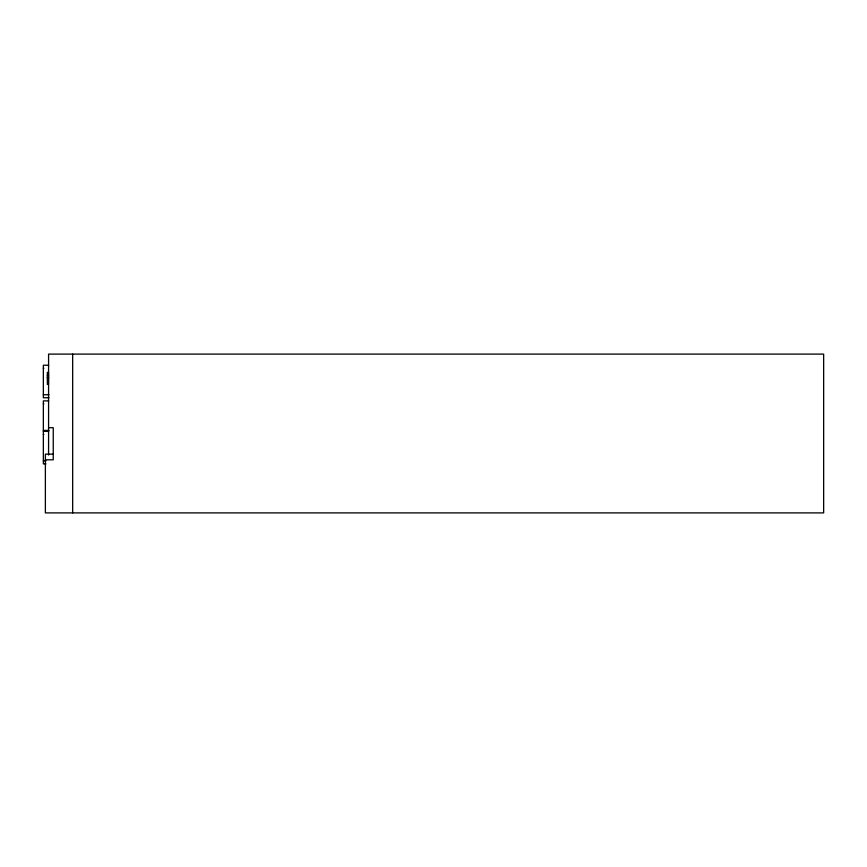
<?xml version="1.0" encoding="UTF-8"?>
<svg xmlns="http://www.w3.org/2000/svg" width="867" height="867" viewBox="0 0 867 867"><rect width="100%" height="100%" fill="white"/><g stroke="black" fill="none" stroke-linecap="round" stroke-linejoin="round"><path stroke-width="1.3" d="M48.693 365.245L43.35 365.245L43.35 397.758L49.018 397.758M43.35 368.258L43.914 368.258M48.574 372.387L47.338 372.387L47.338 373.233L48.574 373.233M48.574 373.991L47.338 373.991L47.338 374.837L48.574 374.826M48.574 375.584L47.338 375.584L47.338 376.43L48.574 376.43M47.338 375.584L48.574 375.584M48.574 377.178L47.338 377.188L47.338 378.034L48.574 378.034M47.338 377.329L48.574 377.34M47.338 377.914L48.574 377.914M48.574 378.792L47.338 378.792L47.338 379.627L48.574 379.627M48.574 380.385L47.338 380.385L47.338 381.231L48.574 381.231M48.574 381.989L47.338 381.989L47.338 382.824L48.574 382.824M48.574 383.582L47.338 383.582L47.338 384.417L48.574 384.417M43.35 394.745L49.018 394.745M48.693 400.89L43.35 400.89L43.35 463.878L46.027 463.878M43.35 403.903L43.914 403.903M48.574 427.702L53.245 427.702L53.245 459.803L45.377 459.803M43.35 430.39L49.018 430.39M43.35 431.376L48.693 431.376M43.35 434.378L43.914 434.378M53.245 454.145L45.377 454.145L45.377 512.896L823.65 512.896L823.65 354.104L48.574 354.104L48.574 455.034M43.35 460.876L46.027 460.876M72.665 354.104L72.665 512.896"/></g></svg>
